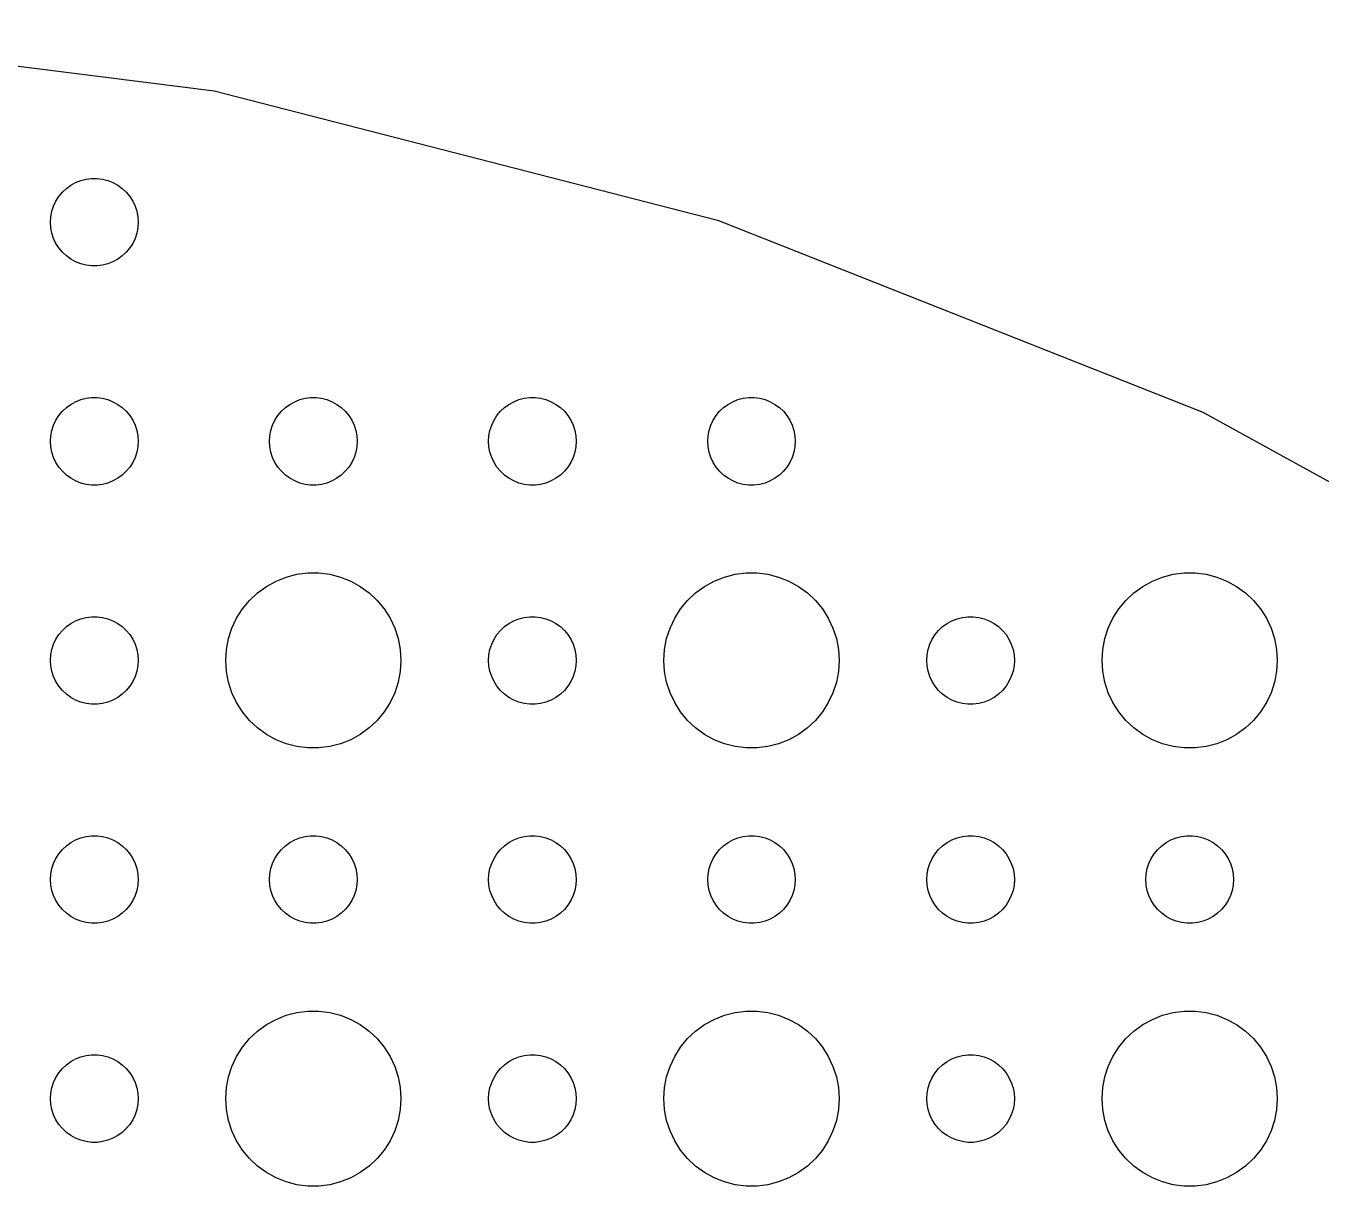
# Model space of a CAD drawing. Header units: metres. Extents: x -142 to 142, y -142 to 142.
# Drawn here: x 20.16 to 64.5, y 102.01 to 141.72 of the extents above; entities that cross this region are included whole.
import ezdxf

# ---------------------------------------------------------------- set-up
doc = ezdxf.new("R2010")
doc.units = ezdxf.units.M

msp = doc.modelspace()

# ---------------------------------------------------------------- linework, layer by layer
for p, q in [((26.6081, 139.485), (8.91624, 141.72)), ((43.8804, 135.05), (26.6081, 139.485)), ((21.4065, 136.027), (21.5439, 136.156)), ((21.5439, 136.156), (21.6963, 136.266)), ((21.6963, 136.266), (21.8613, 136.357)), ((21.8613, 136.357), (22.0365, 136.427)), ((22.0365, 136.427), (22.2189, 136.473)), ((22.2189, 136.473), (22.4058, 136.497)), ((22.4058, 136.497), (22.5942, 136.497)), ((22.5942, 136.497), (22.7811, 136.473)), ((22.7811, 136.473), (22.9635, 136.427)), ((22.9635, 136.427), (23.1387, 136.357)), ((23.1387, 136.357), (23.3037, 136.266)), ((23.3037, 136.266), (23.4561, 136.156)), ((23.4561, 136.156), (23.5934, 136.027)), ((21.1053, 135.552), (21.1855, 135.723)), ((21.1855, 135.723), (21.2865, 135.882)), ((21.2865, 135.882), (21.4065, 136.027)), ((23.5934, 136.027), (23.7135, 135.882)), ((23.7135, 135.882), (23.8145, 135.723)), ((23.8145, 135.723), (23.8947, 135.552)), ((21.0118, 135.188), (21.0471, 135.373)), ((21.0471, 135.373), (21.1053, 135.552)), ((23.8947, 135.552), (23.9529, 135.373)), ((23.9529, 135.373), (23.9882, 135.188)), ((21, 135), (21.0118, 135.188)), ((21.0118, 134.812), (21, 135)), ((21.0471, 134.627), (21.0118, 134.812)), ((23.9882, 134.812), (23.9529, 134.627)), ((23.9882, 135.188), (24, 135)), ((24, 135), (23.9882, 134.812)), ((60.4606, 128.485), (43.8804, 135.05)), ((21.1053, 134.448), (21.0471, 134.627)), ((21.1855, 134.277), (21.1053, 134.448)), ((23.8947, 134.448), (23.8145, 134.277)), ((23.9529, 134.627), (23.8947, 134.448)), ((21.2865, 134.118), (21.1855, 134.277)), ((21.4065, 133.973), (21.2865, 134.118)), ((21.5439, 133.844), (21.4065, 133.973)), ((23.5934, 133.973), (23.4561, 133.844)), ((23.7135, 134.118), (23.5934, 133.973)), ((23.8145, 134.277), (23.7135, 134.118)), ((21.6963, 133.734), (21.5439, 133.844)), ((21.8613, 133.643), (21.6963, 133.734)), ((22.0365, 133.573), (21.8613, 133.643)), ((22.2189, 133.527), (22.0365, 133.573)), ((22.4058, 133.503), (22.2189, 133.527)), ((22.5942, 133.503), (22.4058, 133.503)), ((22.7811, 133.527), (22.5942, 133.503)), ((22.9635, 133.573), (22.7811, 133.527)), ((23.1387, 133.643), (22.9635, 133.573)), ((23.3037, 133.734), (23.1387, 133.643)), ((23.4561, 133.844), (23.3037, 133.734)), ((21.4065, 128.527), (21.5439, 128.656)), ((21.5439, 128.656), (21.6963, 128.766)), ((21.6963, 128.766), (21.8613, 128.857)), ((21.8613, 128.857), (22.0365, 128.927)), ((22.0365, 128.927), (22.2189, 128.973)), ((22.2189, 128.973), (22.4058, 128.997)), ((22.4058, 128.997), (22.5942, 128.997)), ((22.5942, 128.997), (22.7811, 128.973)), ((22.7811, 128.973), (22.9635, 128.927)), ((22.9635, 128.927), (23.1387, 128.857)), ((23.1387, 128.857), (23.3037, 128.766)), ((23.3037, 128.766), (23.4561, 128.656)), ((23.4561, 128.656), (23.5934, 128.527)), ((28.9065, 128.527), (29.0439, 128.656)), ((29.0439, 128.656), (29.1963, 128.766)), ((29.1963, 128.766), (29.3613, 128.857)), ((29.3613, 128.857), (29.5365, 128.927)), ((29.5365, 128.927), (29.7189, 128.973)), ((29.7189, 128.973), (29.9058, 128.997)), ((29.9058, 128.997), (30.0942, 128.997)), ((30.0942, 128.997), (30.2811, 128.973)), ((30.2811, 128.973), (30.4635, 128.927)), ((30.4635, 128.927), (30.6387, 128.857)), ((30.6387, 128.857), (30.8037, 128.766)), ((30.8037, 128.766), (30.9561, 128.656)), ((30.9561, 128.656), (31.0934, 128.527)), ((36.4065, 128.527), (36.5439, 128.656)), ((36.5439, 128.656), (36.6963, 128.766)), ((36.6963, 128.766), (36.8613, 128.857)), ((36.8613, 128.857), (37.0365, 128.927)), ((37.0365, 128.927), (37.2189, 128.973)), ((37.2189, 128.973), (37.4058, 128.997)), ((37.4058, 128.997), (37.5942, 128.997)), ((37.5942, 128.997), (37.7811, 128.973)), ((37.7811, 128.973), (37.9635, 128.927)), ((37.9635, 128.927), (38.1387, 128.857)), ((38.1387, 128.857), (38.3037, 128.766)), ((38.3037, 128.766), (38.4561, 128.656)), ((38.4561, 128.656), (38.5934, 128.527)), ((43.9065, 128.527), (44.0439, 128.656)), ((44.0439, 128.656), (44.1963, 128.766)), ((44.1963, 128.766), (44.3613, 128.857)), ((44.3613, 128.857), (44.5365, 128.927)), ((44.5365, 128.927), (44.7189, 128.973)), ((44.7189, 128.973), (44.9058, 128.997)), ((44.9058, 128.997), (45.0942, 128.997)), ((45.0942, 128.997), (45.2811, 128.973)), ((45.2811, 128.973), (45.4635, 128.927)), ((45.4635, 128.927), (45.6387, 128.857)), ((45.6387, 128.857), (45.8037, 128.766)), ((45.8037, 128.766), (45.9561, 128.656)), ((45.9561, 128.656), (46.0934, 128.527)), ((21.1053, 128.052), (21.1855, 128.223)), ((21.1855, 128.223), (21.2865, 128.382)), ((21.2865, 128.382), (21.4065, 128.527)), ((23.5934, 128.527), (23.7135, 128.382)), ((23.7135, 128.382), (23.8145, 128.223)), ((23.8145, 128.223), (23.8947, 128.052)), ((28.6053, 128.052), (28.6855, 128.223)), ((28.6855, 128.223), (28.7865, 128.382)), ((28.7865, 128.382), (28.9065, 128.527)), ((31.0934, 128.527), (31.2135, 128.382)), ((31.2135, 128.382), (31.3145, 128.223)), ((31.3145, 128.223), (31.3947, 128.052)), ((36.1053, 128.052), (36.1855, 128.223)), ((36.1855, 128.223), (36.2865, 128.382)), ((36.2865, 128.382), (36.4065, 128.527)), ((38.5934, 128.527), (38.7135, 128.382)), ((38.7135, 128.382), (38.8145, 128.223)), ((38.8145, 128.223), (38.8947, 128.052)), ((43.6053, 128.052), (43.6855, 128.223)), ((43.6855, 128.223), (43.7865, 128.382)), ((43.7865, 128.382), (43.9065, 128.527)), ((46.0934, 128.527), (46.2135, 128.382)), ((46.2135, 128.382), (46.3145, 128.223)), ((46.3145, 128.223), (46.3947, 128.052)), ((76.0874, 119.895), (60.4606, 128.485)), ((21.0118, 127.688), (21.0471, 127.873)), ((21.0471, 127.873), (21.1053, 128.052)), ((23.8947, 128.052), (23.9529, 127.873)), ((23.9529, 127.873), (23.9882, 127.688)), ((28.5118, 127.688), (28.5471, 127.873)), ((28.5471, 127.873), (28.6053, 128.052)), ((31.3947, 128.052), (31.4529, 127.873)), ((31.4529, 127.873), (31.4882, 127.688)), ((36.0118, 127.688), (36.0471, 127.873)), ((36.0471, 127.873), (36.1053, 128.052)), ((38.8947, 128.052), (38.9529, 127.873)), ((38.9529, 127.873), (38.9882, 127.688)), ((43.5118, 127.688), (43.5471, 127.873)), ((43.5471, 127.873), (43.6053, 128.052)), ((46.3947, 128.052), (46.4529, 127.873)), ((46.4529, 127.873), (46.4882, 127.688)), ((21, 127.5), (21.0118, 127.688)), ((21.0118, 127.312), (21, 127.5)), ((21.0471, 127.127), (21.0118, 127.312)), ((23.9882, 127.312), (23.9529, 127.127)), ((23.9882, 127.688), (24, 127.5)), ((24, 127.5), (23.9882, 127.312)), ((28.5, 127.5), (28.5118, 127.688)), ((28.5118, 127.312), (28.5, 127.5)), ((28.5471, 127.127), (28.5118, 127.312)), ((31.4882, 127.312), (31.4529, 127.127)), ((31.4882, 127.688), (31.5, 127.5)), ((31.5, 127.5), (31.4882, 127.312)), ((36, 127.5), (36.0118, 127.688)), ((36.0118, 127.312), (36, 127.5)), ((36.0471, 127.127), (36.0118, 127.312)), ((38.9882, 127.312), (38.9529, 127.127)), ((38.9882, 127.688), (39, 127.5)), ((39, 127.5), (38.9882, 127.312)), ((43.5, 127.5), (43.5118, 127.688)), ((43.5118, 127.312), (43.5, 127.5)), ((43.5471, 127.127), (43.5118, 127.312)), ((46.4882, 127.312), (46.4529, 127.127)), ((46.4882, 127.688), (46.5, 127.5)), ((46.5, 127.5), (46.4882, 127.312)), ((21.1053, 126.948), (21.0471, 127.127)), ((21.1855, 126.777), (21.1053, 126.948)), ((23.8947, 126.948), (23.8145, 126.777)), ((23.9529, 127.127), (23.8947, 126.948)), ((28.6053, 126.948), (28.5471, 127.127)), ((28.6855, 126.777), (28.6053, 126.948)), ((31.3947, 126.948), (31.3145, 126.777)), ((31.4529, 127.127), (31.3947, 126.948)), ((36.1053, 126.948), (36.0471, 127.127)), ((36.1855, 126.777), (36.1053, 126.948)), ((38.8947, 126.948), (38.8145, 126.777)), ((38.9529, 127.127), (38.8947, 126.948)), ((43.6053, 126.948), (43.5471, 127.127)), ((43.6855, 126.777), (43.6053, 126.948)), ((46.3947, 126.948), (46.3145, 126.777)), ((46.4529, 127.127), (46.3947, 126.948)), ((21.2865, 126.618), (21.1855, 126.777)), ((21.4065, 126.473), (21.2865, 126.618)), ((21.5439, 126.344), (21.4065, 126.473)), ((23.5934, 126.473), (23.4561, 126.344)), ((23.7135, 126.618), (23.5934, 126.473)), ((23.8145, 126.777), (23.7135, 126.618)), ((28.7865, 126.618), (28.6855, 126.777)), ((28.9065, 126.473), (28.7865, 126.618)), ((29.0439, 126.344), (28.9065, 126.473)), ((31.0934, 126.473), (30.9561, 126.344)), ((31.2135, 126.618), (31.0934, 126.473)), ((31.3145, 126.777), (31.2135, 126.618)), ((36.2865, 126.618), (36.1855, 126.777)), ((36.4065, 126.473), (36.2865, 126.618)), ((36.5439, 126.344), (36.4065, 126.473)), ((38.5934, 126.473), (38.4561, 126.344)), ((38.7135, 126.618), (38.5934, 126.473)), ((38.8145, 126.777), (38.7135, 126.618)), ((43.7865, 126.618), (43.6855, 126.777)), ((43.9065, 126.473), (43.7865, 126.618)), ((44.0439, 126.344), (43.9065, 126.473)), ((46.0934, 126.473), (45.9561, 126.344)), ((46.2135, 126.618), (46.0934, 126.473)), ((46.3145, 126.777), (46.2135, 126.618)), ((21.6963, 126.234), (21.5439, 126.344)), ((21.8613, 126.143), (21.6963, 126.234)), ((22.0365, 126.073), (21.8613, 126.143)), ((22.2189, 126.027), (22.0365, 126.073)), ((22.4058, 126.003), (22.2189, 126.027)), ((22.5942, 126.003), (22.4058, 126.003)), ((22.7811, 126.027), (22.5942, 126.003)), ((22.9635, 126.073), (22.7811, 126.027)), ((23.1387, 126.143), (22.9635, 126.073)), ((23.3037, 126.234), (23.1387, 126.143)), ((23.4561, 126.344), (23.3037, 126.234)), ((29.1963, 126.234), (29.0439, 126.344)), ((29.3613, 126.143), (29.1963, 126.234)), ((29.5365, 126.073), (29.3613, 126.143)), ((29.7189, 126.027), (29.5365, 126.073)), ((29.9058, 126.003), (29.7189, 126.027)), ((30.0942, 126.003), (29.9058, 126.003)), ((30.2811, 126.027), (30.0942, 126.003)), ((30.4635, 126.073), (30.2811, 126.027)), ((30.6387, 126.143), (30.4635, 126.073)), ((30.8037, 126.234), (30.6387, 126.143)), ((30.9561, 126.344), (30.8037, 126.234)), ((36.6963, 126.234), (36.5439, 126.344)), ((36.8613, 126.143), (36.6963, 126.234)), ((37.0365, 126.073), (36.8613, 126.143)), ((37.2189, 126.027), (37.0365, 126.073)), ((37.4058, 126.003), (37.2189, 126.027)), ((37.5942, 126.003), (37.4058, 126.003)), ((37.7811, 126.027), (37.5942, 126.003)), ((37.9635, 126.073), (37.7811, 126.027)), ((38.1387, 126.143), (37.9635, 126.073)), ((38.3037, 126.234), (38.1387, 126.143)), ((38.4561, 126.344), (38.3037, 126.234)), ((44.1963, 126.234), (44.0439, 126.344)), ((44.3613, 126.143), (44.1963, 126.234)), ((44.5365, 126.073), (44.3613, 126.143)), ((44.7189, 126.027), (44.5365, 126.073)), ((44.9058, 126.003), (44.7189, 126.027)), ((45.0942, 126.003), (44.9058, 126.003)), ((45.2811, 126.027), (45.0942, 126.003)), ((45.4635, 126.073), (45.2811, 126.027)), ((45.6387, 126.143), (45.4635, 126.073)), ((45.8037, 126.234), (45.6387, 126.143)), ((45.9561, 126.344), (45.8037, 126.234)), ((28.7227, 122.714), (29.0729, 122.853)), ((29.0729, 122.853), (29.4379, 122.947)), ((29.4379, 122.947), (29.8116, 122.994)), ((29.8116, 122.994), (30.1884, 122.994)), ((30.1884, 122.994), (30.5621, 122.947)), ((30.5621, 122.947), (30.927, 122.853)), ((30.927, 122.853), (31.2773, 122.714)), ((43.7227, 122.714), (44.0729, 122.853)), ((44.0729, 122.853), (44.4379, 122.947)), ((44.4379, 122.947), (44.8116, 122.994)), ((44.8116, 122.994), (45.1884, 122.994)), ((45.1884, 122.994), (45.5621, 122.947)), ((45.5621, 122.947), (45.927, 122.853)), ((45.927, 122.853), (46.2773, 122.714)), ((58.7227, 122.714), (59.0729, 122.853)), ((59.0729, 122.853), (59.4379, 122.947)), ((59.4379, 122.947), (59.8116, 122.994)), ((59.8116, 122.994), (60.1884, 122.994)), ((60.1884, 122.994), (60.5621, 122.947)), ((60.5621, 122.947), (60.927, 122.853)), ((60.927, 122.853), (61.2773, 122.714)), ((28.0877, 122.312), (28.3925, 122.533)), ((28.3925, 122.533), (28.7227, 122.714)), ((31.2773, 122.714), (31.6075, 122.533)), ((31.6075, 122.533), (31.9123, 122.312)), ((43.0877, 122.312), (43.3925, 122.533)), ((43.3925, 122.533), (43.7227, 122.714)), ((46.2773, 122.714), (46.6075, 122.533)), ((46.6075, 122.533), (46.9123, 122.312)), ((58.0877, 122.312), (58.3925, 122.533)), ((58.3925, 122.533), (58.7227, 122.714)), ((61.2773, 122.714), (61.6075, 122.533)), ((61.6075, 122.533), (61.9123, 122.312)), ((27.5729, 121.763), (27.8131, 122.054)), ((27.8131, 122.054), (28.0877, 122.312)), ((31.9123, 122.312), (32.1869, 122.054)), ((32.1869, 122.054), (32.427, 121.763)), ((42.5729, 121.763), (42.8131, 122.054)), ((42.8131, 122.054), (43.0877, 122.312)), ((46.9123, 122.312), (47.1869, 122.054)), ((47.1869, 122.054), (47.427, 121.763)), ((57.5729, 121.763), (57.8131, 122.054)), ((57.8131, 122.054), (58.0877, 122.312)), ((61.9123, 122.312), (62.1869, 122.054)), ((62.1869, 122.054), (62.427, 121.763)), ((22.2189, 121.473), (22.4058, 121.497)), ((22.4058, 121.497), (22.5942, 121.497)), ((22.5942, 121.497), (22.7811, 121.473)), ((27.3711, 121.445), (27.5729, 121.763)), ((32.427, 121.763), (32.6289, 121.445)), ((37.2189, 121.473), (37.4058, 121.497)), ((37.4058, 121.497), (37.5942, 121.497)), ((37.5942, 121.497), (37.7811, 121.473)), ((42.3711, 121.445), (42.5729, 121.763)), ((47.427, 121.763), (47.6289, 121.445)), ((52.2189, 121.473), (52.4058, 121.497)), ((52.4058, 121.497), (52.5942, 121.497)), ((52.5942, 121.497), (52.7811, 121.473)), ((57.3711, 121.445), (57.5729, 121.763)), ((62.427, 121.763), (62.6289, 121.445)), ((21.4065, 121.027), (21.5439, 121.156)), ((21.5439, 121.156), (21.6963, 121.266)), ((21.6963, 121.266), (21.8613, 121.357)), ((21.8613, 121.357), (22.0365, 121.427)), ((22.0365, 121.427), (22.2189, 121.473)), ((22.7811, 121.473), (22.9635, 121.427)), ((22.9635, 121.427), (23.1387, 121.357)), ((23.1387, 121.357), (23.3037, 121.266)), ((23.3037, 121.266), (23.4561, 121.156)), ((23.4561, 121.156), (23.5934, 121.027)), ((27.0942, 120.746), (27.2107, 121.104)), ((27.2107, 121.104), (27.3711, 121.445)), ((32.6289, 121.445), (32.7893, 121.104)), ((32.7893, 121.104), (32.9057, 120.746)), ((36.4065, 121.027), (36.5439, 121.156)), ((36.5439, 121.156), (36.6963, 121.266)), ((36.6963, 121.266), (36.8613, 121.357)), ((36.8613, 121.357), (37.0365, 121.427)), ((37.0365, 121.427), (37.2189, 121.473)), ((37.7811, 121.473), (37.9635, 121.427)), ((37.9635, 121.427), (38.1387, 121.357)), ((38.1387, 121.357), (38.3037, 121.266)), ((38.3037, 121.266), (38.4561, 121.156)), ((38.4561, 121.156), (38.5934, 121.027)), ((42.0942, 120.746), (42.2107, 121.104)), ((42.2107, 121.104), (42.3711, 121.445)), ((47.6289, 121.445), (47.7893, 121.104)), ((47.7893, 121.104), (47.9057, 120.746)), ((51.4065, 121.027), (51.5439, 121.156)), ((51.5439, 121.156), (51.6963, 121.266)), ((51.6963, 121.266), (51.8613, 121.357)), ((51.8613, 121.357), (52.0365, 121.427)), ((52.0365, 121.427), (52.2189, 121.473)), ((52.7811, 121.473), (52.9635, 121.427)), ((52.9635, 121.427), (53.1387, 121.357)), ((53.1387, 121.357), (53.3037, 121.266)), ((53.3037, 121.266), (53.4561, 121.156)), ((53.4561, 121.156), (53.5934, 121.027)), ((57.0942, 120.746), (57.2107, 121.104)), ((57.2107, 121.104), (57.3711, 121.445)), ((62.6289, 121.445), (62.7893, 121.104)), ((62.7893, 121.104), (62.9057, 120.746)), ((21.1053, 120.552), (21.1855, 120.723)), ((21.1855, 120.723), (21.2865, 120.882)), ((21.2865, 120.882), (21.4065, 121.027)), ((23.5934, 121.027), (23.7135, 120.882)), ((23.7135, 120.882), (23.8145, 120.723)), ((23.8145, 120.723), (23.8947, 120.552)), ((27.0237, 120.376), (27.0942, 120.746)), ((32.9057, 120.746), (32.9763, 120.376)), ((36.1053, 120.552), (36.1855, 120.723)), ((36.1855, 120.723), (36.2865, 120.882)), ((36.2865, 120.882), (36.4065, 121.027)), ((38.5934, 121.027), (38.7135, 120.882)), ((38.7135, 120.882), (38.8145, 120.723)), ((38.8145, 120.723), (38.8947, 120.552)), ((42.0237, 120.376), (42.0942, 120.746)), ((47.9057, 120.746), (47.9763, 120.376)), ((51.1053, 120.552), (51.1855, 120.723)), ((51.1855, 120.723), (51.2865, 120.882)), ((51.2865, 120.882), (51.4065, 121.027)), ((53.5934, 121.027), (53.7135, 120.882)), ((53.7135, 120.882), (53.8145, 120.723)), ((53.8145, 120.723), (53.8947, 120.552)), ((57.0237, 120.376), (57.0942, 120.746)), ((62.9057, 120.746), (62.9763, 120.376)), ((21, 120), (21.0118, 120.188)), ((21.0118, 120.188), (21.0471, 120.373)), ((21.0471, 120.373), (21.1053, 120.552)), ((23.8947, 120.552), (23.9529, 120.373)), ((23.9529, 120.373), (23.9882, 120.188)), ((23.9882, 120.188), (24, 120)), ((27, 120), (27.0237, 120.376)), ((32.9763, 120.376), (33, 120)), ((36, 120), (36.0118, 120.188)), ((36.0118, 120.188), (36.0471, 120.373)), ((36.0471, 120.373), (36.1053, 120.552)), ((38.8947, 120.552), (38.9529, 120.373)), ((38.9529, 120.373), (38.9882, 120.188)), ((38.9882, 120.188), (39, 120)), ((42, 120), (42.0237, 120.376)), ((47.9763, 120.376), (48, 120)), ((51, 120), (51.0118, 120.188)), ((51.0118, 120.188), (51.0471, 120.373)), ((51.0471, 120.373), (51.1053, 120.552)), ((53.8947, 120.552), (53.9529, 120.373)), ((53.9529, 120.373), (53.9882, 120.188)), ((53.9882, 120.188), (54, 120)), ((57, 120), (57.0237, 120.376)), ((62.9763, 120.376), (63, 120)), ((21.0118, 119.812), (21, 120)), ((21.0471, 119.627), (21.0118, 119.812)), ((23.9882, 119.812), (23.9529, 119.627)), ((24, 120), (23.9882, 119.812)), ((27.0237, 119.624), (27, 120)), ((33, 120), (32.9763, 119.624)), ((36.0118, 119.812), (36, 120)), ((36.0471, 119.627), (36.0118, 119.812)), ((38.9882, 119.812), (38.9529, 119.627)), ((39, 120), (38.9882, 119.812)), ((42.0237, 119.624), (42, 120)), ((48, 120), (47.9763, 119.624)), ((51.0118, 119.812), (51, 120)), ((51.0471, 119.627), (51.0118, 119.812)), ((53.9882, 119.812), (53.9529, 119.627)), ((54, 120), (53.9882, 119.812)), ((57.0237, 119.624), (57, 120)), ((63, 120), (62.9763, 119.624)), ((21.1053, 119.448), (21.0471, 119.627)), ((21.1855, 119.277), (21.1053, 119.448)), ((23.8947, 119.448), (23.8145, 119.277)), ((23.9529, 119.627), (23.8947, 119.448)), ((27.0942, 119.254), (27.0237, 119.624)), ((32.9763, 119.624), (32.9057, 119.254)), ((36.1053, 119.448), (36.0471, 119.627)), ((36.1855, 119.277), (36.1053, 119.448)), ((38.8947, 119.448), (38.8145, 119.277)), ((38.9529, 119.627), (38.8947, 119.448)), ((42.0942, 119.254), (42.0237, 119.624)), ((47.9763, 119.624), (47.9057, 119.254)), ((51.1053, 119.448), (51.0471, 119.627)), ((51.1855, 119.277), (51.1053, 119.448)), ((53.8947, 119.448), (53.8145, 119.277)), ((53.9529, 119.627), (53.8947, 119.448)), ((57.0942, 119.254), (57.0237, 119.624)), ((62.9763, 119.624), (62.9057, 119.254)), ((21.2865, 119.118), (21.1855, 119.277)), ((21.4065, 118.973), (21.2865, 119.118)), ((21.5439, 118.844), (21.4065, 118.973)), ((21.6963, 118.734), (21.5439, 118.844)), ((23.4561, 118.844), (23.3037, 118.734)), ((23.5934, 118.973), (23.4561, 118.844)), ((23.7135, 119.118), (23.5934, 118.973)), ((23.8145, 119.277), (23.7135, 119.118)), ((27.2107, 118.896), (27.0942, 119.254)), ((27.3711, 118.555), (27.2107, 118.896)), ((32.7893, 118.896), (32.6289, 118.555)), ((32.9057, 119.254), (32.7893, 118.896)), ((36.2865, 119.118), (36.1855, 119.277)), ((36.4065, 118.973), (36.2865, 119.118)), ((36.5439, 118.844), (36.4065, 118.973)), ((36.6963, 118.734), (36.5439, 118.844)), ((38.4561, 118.844), (38.3037, 118.734)), ((38.5934, 118.973), (38.4561, 118.844)), ((38.7135, 119.118), (38.5934, 118.973)), ((38.8145, 119.277), (38.7135, 119.118)), ((42.2107, 118.896), (42.0942, 119.254)), ((42.3711, 118.555), (42.2107, 118.896)), ((47.7893, 118.896), (47.6289, 118.555)), ((47.9057, 119.254), (47.7893, 118.896)), ((51.2865, 119.118), (51.1855, 119.277)), ((51.4065, 118.973), (51.2865, 119.118)), ((51.5439, 118.844), (51.4065, 118.973)), ((51.6963, 118.734), (51.5439, 118.844)), ((53.4561, 118.844), (53.3037, 118.734)), ((53.5934, 118.973), (53.4561, 118.844)), ((53.7135, 119.118), (53.5934, 118.973)), ((53.8145, 119.277), (53.7135, 119.118)), ((57.2107, 118.896), (57.0942, 119.254)), ((57.3711, 118.555), (57.2107, 118.896)), ((62.7893, 118.896), (62.6289, 118.555)), ((62.9057, 119.254), (62.7893, 118.896)), ((21.8613, 118.643), (21.6963, 118.734)), ((22.0365, 118.573), (21.8613, 118.643)), ((22.2189, 118.527), (22.0365, 118.573)), ((22.4058, 118.503), (22.2189, 118.527)), ((22.5942, 118.503), (22.4058, 118.503)), ((22.7811, 118.527), (22.5942, 118.503)), ((22.9635, 118.573), (22.7811, 118.527)), ((23.1387, 118.643), (22.9635, 118.573)), ((23.3037, 118.734), (23.1387, 118.643)), ((27.5729, 118.237), (27.3711, 118.555)), ((32.6289, 118.555), (32.427, 118.237)), ((36.8613, 118.643), (36.6963, 118.734)), ((37.0365, 118.573), (36.8613, 118.643)), ((37.2189, 118.527), (37.0365, 118.573)), ((37.4058, 118.503), (37.2189, 118.527)), ((37.5942, 118.503), (37.4058, 118.503)), ((37.7811, 118.527), (37.5942, 118.503)), ((37.9635, 118.573), (37.7811, 118.527)), ((38.1387, 118.643), (37.9635, 118.573)), ((38.3037, 118.734), (38.1387, 118.643)), ((42.5729, 118.237), (42.3711, 118.555)), ((47.6289, 118.555), (47.427, 118.237)), ((51.8613, 118.643), (51.6963, 118.734)), ((52.0365, 118.573), (51.8613, 118.643)), ((52.2189, 118.527), (52.0365, 118.573)), ((52.4058, 118.503), (52.2189, 118.527)), ((52.5942, 118.503), (52.4058, 118.503)), ((52.7811, 118.527), (52.5942, 118.503)), ((52.9635, 118.573), (52.7811, 118.527)), ((53.1387, 118.643), (52.9635, 118.573)), ((53.3037, 118.734), (53.1387, 118.643)), ((57.5729, 118.237), (57.3711, 118.555)), ((62.6289, 118.555), (62.427, 118.237)), ((27.8131, 117.946), (27.5729, 118.237)), ((32.427, 118.237), (32.1869, 117.946)), ((42.8131, 117.946), (42.5729, 118.237)), ((47.427, 118.237), (47.1869, 117.946)), ((57.8131, 117.946), (57.5729, 118.237)), ((62.427, 118.237), (62.1869, 117.946)), ((28.0877, 117.688), (27.8131, 117.946)), ((28.3925, 117.467), (28.0877, 117.688)), ((31.9123, 117.688), (31.6075, 117.467)), ((32.1869, 117.946), (31.9123, 117.688)), ((43.0877, 117.688), (42.8131, 117.946)), ((43.3925, 117.467), (43.0877, 117.688)), ((46.9123, 117.688), (46.6075, 117.467)), ((47.1869, 117.946), (46.9123, 117.688)), ((58.0877, 117.688), (57.8131, 117.946)), ((58.3925, 117.467), (58.0877, 117.688)), ((61.9123, 117.688), (61.6075, 117.467)), ((62.1869, 117.946), (61.9123, 117.688)), ((28.7227, 117.286), (28.3925, 117.467)), ((29.0729, 117.147), (28.7227, 117.286)), ((29.4379, 117.053), (29.0729, 117.147)), ((30.927, 117.147), (30.5621, 117.053)), ((31.2773, 117.286), (30.927, 117.147)), ((31.6075, 117.467), (31.2773, 117.286)), ((43.7227, 117.286), (43.3925, 117.467)), ((44.0729, 117.147), (43.7227, 117.286)), ((44.4379, 117.053), (44.0729, 117.147)), ((45.927, 117.147), (45.5621, 117.053)), ((46.2773, 117.286), (45.927, 117.147)), ((46.6075, 117.467), (46.2773, 117.286)), ((58.7227, 117.286), (58.3925, 117.467)), ((59.0729, 117.147), (58.7227, 117.286)), ((59.4379, 117.053), (59.0729, 117.147)), ((60.927, 117.147), (60.5621, 117.053)), ((61.2773, 117.286), (60.927, 117.147)), ((61.6075, 117.467), (61.2773, 117.286)), ((29.8116, 117.006), (29.4379, 117.053)), ((30.1884, 117.006), (29.8116, 117.006)), ((30.5621, 117.053), (30.1884, 117.006)), ((44.8116, 117.006), (44.4379, 117.053)), ((45.1884, 117.006), (44.8116, 117.006)), ((45.5621, 117.053), (45.1884, 117.006)), ((59.8116, 117.006), (59.4379, 117.053)), ((60.1884, 117.006), (59.8116, 117.006)), ((60.5621, 117.053), (60.1884, 117.006)), ((22.0365, 113.927), (22.2189, 113.973)), ((22.2189, 113.973), (22.4058, 113.997)), ((22.4058, 113.997), (22.5942, 113.997)), ((22.5942, 113.997), (22.7811, 113.973)), ((22.7811, 113.973), (22.9635, 113.927)), ((29.5365, 113.927), (29.7189, 113.973)), ((29.7189, 113.973), (29.9058, 113.997)), ((29.9058, 113.997), (30.0942, 113.997)), ((30.0942, 113.997), (30.2811, 113.973)), ((30.2811, 113.973), (30.4635, 113.927)), ((37.0365, 113.927), (37.2189, 113.973)), ((37.2189, 113.973), (37.4058, 113.997)), ((37.4058, 113.997), (37.5942, 113.997)), ((37.5942, 113.997), (37.7811, 113.973)), ((37.7811, 113.973), (37.9635, 113.927)), ((44.5365, 113.927), (44.7189, 113.973)), ((44.7189, 113.973), (44.9058, 113.997)), ((44.9058, 113.997), (45.0942, 113.997)), ((45.0942, 113.997), (45.2811, 113.973)), ((45.2811, 113.973), (45.4635, 113.927)), ((52.0365, 113.927), (52.2189, 113.973)), ((52.2189, 113.973), (52.4058, 113.997)), ((52.4058, 113.997), (52.5942, 113.997)), ((52.5942, 113.997), (52.7811, 113.973)), ((52.7811, 113.973), (52.9635, 113.927)), ((59.5365, 113.927), (59.7189, 113.973)), ((59.7189, 113.973), (59.9058, 113.997)), ((59.9058, 113.997), (60.0942, 113.997)), ((60.0942, 113.997), (60.2811, 113.973)), ((60.2811, 113.973), (60.4635, 113.927)), ((21.2865, 113.382), (21.4065, 113.527)), ((21.4065, 113.527), (21.5439, 113.656)), ((21.5439, 113.656), (21.6963, 113.766)), ((21.6963, 113.766), (21.8613, 113.857)), ((21.8613, 113.857), (22.0365, 113.927)), ((22.9635, 113.927), (23.1387, 113.857)), ((23.1387, 113.857), (23.3037, 113.766)), ((23.3037, 113.766), (23.4561, 113.656)), ((23.4561, 113.656), (23.5934, 113.527)), ((23.5934, 113.527), (23.7135, 113.382)), ((28.7865, 113.382), (28.9065, 113.527)), ((28.9065, 113.527), (29.0439, 113.656)), ((29.0439, 113.656), (29.1963, 113.766)), ((29.1963, 113.766), (29.3613, 113.857)), ((29.3613, 113.857), (29.5365, 113.927)), ((30.4635, 113.927), (30.6387, 113.857)), ((30.6387, 113.857), (30.8037, 113.766)), ((30.8037, 113.766), (30.9561, 113.656)), ((30.9561, 113.656), (31.0934, 113.527)), ((31.0934, 113.527), (31.2135, 113.382)), ((36.2865, 113.382), (36.4065, 113.527)), ((36.4065, 113.527), (36.5439, 113.656)), ((36.5439, 113.656), (36.6963, 113.766)), ((36.6963, 113.766), (36.8613, 113.857)), ((36.8613, 113.857), (37.0365, 113.927)), ((37.9635, 113.927), (38.1387, 113.857)), ((38.1387, 113.857), (38.3037, 113.766)), ((38.3037, 113.766), (38.4561, 113.656)), ((38.4561, 113.656), (38.5934, 113.527)), ((38.5934, 113.527), (38.7135, 113.382)), ((43.7865, 113.382), (43.9065, 113.527)), ((43.9065, 113.527), (44.0439, 113.656)), ((44.0439, 113.656), (44.1963, 113.766)), ((44.1963, 113.766), (44.3613, 113.857)), ((44.3613, 113.857), (44.5365, 113.927)), ((45.4635, 113.927), (45.6387, 113.857)), ((45.6387, 113.857), (45.8037, 113.766)), ((45.8037, 113.766), (45.9561, 113.656)), ((45.9561, 113.656), (46.0934, 113.527)), ((46.0934, 113.527), (46.2135, 113.382)), ((51.2865, 113.382), (51.4065, 113.527)), ((51.4065, 113.527), (51.5439, 113.656)), ((51.5439, 113.656), (51.6963, 113.766)), ((51.6963, 113.766), (51.8613, 113.857)), ((51.8613, 113.857), (52.0365, 113.927)), ((52.9635, 113.927), (53.1387, 113.857)), ((53.1387, 113.857), (53.3037, 113.766)), ((53.3037, 113.766), (53.4561, 113.656)), ((53.4561, 113.656), (53.5934, 113.527)), ((53.5934, 113.527), (53.7135, 113.382)), ((58.7865, 113.382), (58.9065, 113.527)), ((58.9065, 113.527), (59.0439, 113.656)), ((59.0439, 113.656), (59.1963, 113.766)), ((59.1963, 113.766), (59.3613, 113.857)), ((59.3613, 113.857), (59.5365, 113.927)), ((60.4635, 113.927), (60.6387, 113.857)), ((60.6387, 113.857), (60.8037, 113.766)), ((60.8037, 113.766), (60.9561, 113.656)), ((60.9561, 113.656), (61.0934, 113.527)), ((61.0934, 113.527), (61.2135, 113.382)), ((21.1053, 113.052), (21.1855, 113.223)), ((21.1855, 113.223), (21.2865, 113.382)), ((23.7135, 113.382), (23.8145, 113.223)), ((23.8145, 113.223), (23.8947, 113.052)), ((28.6053, 113.052), (28.6855, 113.223)), ((28.6855, 113.223), (28.7865, 113.382)), ((31.2135, 113.382), (31.3145, 113.223)), ((31.3145, 113.223), (31.3947, 113.052)), ((36.1053, 113.052), (36.1855, 113.223)), ((36.1855, 113.223), (36.2865, 113.382)), ((38.7135, 113.382), (38.8145, 113.223)), ((38.8145, 113.223), (38.8947, 113.052)), ((43.6053, 113.052), (43.6855, 113.223)), ((43.6855, 113.223), (43.7865, 113.382)), ((46.2135, 113.382), (46.3145, 113.223)), ((46.3145, 113.223), (46.3947, 113.052)), ((51.1053, 113.052), (51.1855, 113.223)), ((51.1855, 113.223), (51.2865, 113.382)), ((53.7135, 113.382), (53.8145, 113.223)), ((53.8145, 113.223), (53.8947, 113.052)), ((58.6053, 113.052), (58.6855, 113.223)), ((58.6855, 113.223), (58.7865, 113.382)), ((61.2135, 113.382), (61.3145, 113.223)), ((61.3145, 113.223), (61.3947, 113.052)), ((21, 112.5), (21.0118, 112.688)), ((21.0118, 112.688), (21.0471, 112.873)), ((21.0471, 112.873), (21.1053, 113.052)), ((23.8947, 113.052), (23.9529, 112.873)), ((23.9529, 112.873), (23.9882, 112.688)), ((23.9882, 112.688), (24, 112.5)), ((28.5, 112.5), (28.5118, 112.688)), ((28.5118, 112.688), (28.5471, 112.873)), ((28.5471, 112.873), (28.6053, 113.052)), ((31.3947, 113.052), (31.4529, 112.873)), ((31.4529, 112.873), (31.4882, 112.688)), ((31.4882, 112.688), (31.5, 112.5)), ((36, 112.5), (36.0118, 112.688)), ((36.0118, 112.688), (36.0471, 112.873)), ((36.0471, 112.873), (36.1053, 113.052)), ((38.8947, 113.052), (38.9529, 112.873)), ((38.9529, 112.873), (38.9882, 112.688)), ((38.9882, 112.688), (39, 112.5)), ((43.5, 112.5), (43.5118, 112.688)), ((43.5118, 112.688), (43.5471, 112.873)), ((43.5471, 112.873), (43.6053, 113.052)), ((46.3947, 113.052), (46.4529, 112.873)), ((46.4529, 112.873), (46.4882, 112.688)), ((46.4882, 112.688), (46.5, 112.5)), ((51, 112.5), (51.0118, 112.688)), ((51.0118, 112.688), (51.0471, 112.873)), ((51.0471, 112.873), (51.1053, 113.052)), ((53.8947, 113.052), (53.9529, 112.873)), ((53.9529, 112.873), (53.9882, 112.688)), ((53.9882, 112.688), (54, 112.5)), ((58.5, 112.5), (58.5118, 112.688)), ((58.5118, 112.688), (58.5471, 112.873)), ((58.5471, 112.873), (58.6053, 113.052)), ((61.3947, 113.052), (61.4529, 112.873)), ((61.4529, 112.873), (61.4882, 112.688)), ((61.4882, 112.688), (61.5, 112.5)), ((21.0118, 112.312), (21, 112.5)), ((21.0471, 112.127), (21.0118, 112.312)), ((23.9882, 112.312), (23.9529, 112.127)), ((24, 112.5), (23.9882, 112.312)), ((28.5118, 112.312), (28.5, 112.5)), ((28.5471, 112.127), (28.5118, 112.312)), ((31.4882, 112.312), (31.4529, 112.127)), ((31.5, 112.5), (31.4882, 112.312)), ((36.0118, 112.312), (36, 112.5)), ((36.0471, 112.127), (36.0118, 112.312)), ((38.9882, 112.312), (38.9529, 112.127)), ((39, 112.5), (38.9882, 112.312)), ((43.5118, 112.312), (43.5, 112.5)), ((43.5471, 112.127), (43.5118, 112.312)), ((46.4882, 112.312), (46.4529, 112.127)), ((46.5, 112.5), (46.4882, 112.312)), ((51.0118, 112.312), (51, 112.5)), ((51.0471, 112.127), (51.0118, 112.312)), ((53.9882, 112.312), (53.9529, 112.127)), ((54, 112.5), (53.9882, 112.312)), ((58.5118, 112.312), (58.5, 112.5)), ((58.5471, 112.127), (58.5118, 112.312)), ((61.4882, 112.312), (61.4529, 112.127)), ((61.5, 112.5), (61.4882, 112.312)), ((21.1053, 111.948), (21.0471, 112.127)), ((21.1855, 111.777), (21.1053, 111.948)), ((21.2865, 111.618), (21.1855, 111.777)), ((23.8145, 111.777), (23.7135, 111.618)), ((23.8947, 111.948), (23.8145, 111.777)), ((23.9529, 112.127), (23.8947, 111.948)), ((28.6053, 111.948), (28.5471, 112.127)), ((28.6855, 111.777), (28.6053, 111.948)), ((28.7865, 111.618), (28.6855, 111.777)), ((31.3145, 111.777), (31.2135, 111.618)), ((31.3947, 111.948), (31.3145, 111.777)), ((31.4529, 112.127), (31.3947, 111.948)), ((36.1053, 111.948), (36.0471, 112.127)), ((36.1855, 111.777), (36.1053, 111.948)), ((36.2865, 111.618), (36.1855, 111.777)), ((38.8145, 111.777), (38.7135, 111.618)), ((38.8947, 111.948), (38.8145, 111.777)), ((38.9529, 112.127), (38.8947, 111.948)), ((43.6053, 111.948), (43.5471, 112.127)), ((43.6855, 111.777), (43.6053, 111.948)), ((43.7865, 111.618), (43.6855, 111.777)), ((46.3145, 111.777), (46.2135, 111.618)), ((46.3947, 111.948), (46.3145, 111.777)), ((46.4529, 112.127), (46.3947, 111.948)), ((51.1053, 111.948), (51.0471, 112.127)), ((51.1855, 111.777), (51.1053, 111.948)), ((51.2865, 111.618), (51.1855, 111.777)), ((53.8145, 111.777), (53.7135, 111.618)), ((53.8947, 111.948), (53.8145, 111.777)), ((53.9529, 112.127), (53.8947, 111.948)), ((58.6053, 111.948), (58.5471, 112.127)), ((58.6855, 111.777), (58.6053, 111.948)), ((58.7865, 111.618), (58.6855, 111.777)), ((61.3145, 111.777), (61.2135, 111.618)), ((61.3947, 111.948), (61.3145, 111.777)), ((61.4529, 112.127), (61.3947, 111.948)), ((21.4065, 111.473), (21.2865, 111.618)), ((21.5439, 111.344), (21.4065, 111.473)), ((21.6963, 111.234), (21.5439, 111.344)), ((23.4561, 111.344), (23.3037, 111.234)), ((23.5934, 111.473), (23.4561, 111.344)), ((23.7135, 111.618), (23.5934, 111.473)), ((28.9065, 111.473), (28.7865, 111.618)), ((29.0439, 111.344), (28.9065, 111.473)), ((29.1963, 111.234), (29.0439, 111.344)), ((30.9561, 111.344), (30.8037, 111.234)), ((31.0934, 111.473), (30.9561, 111.344)), ((31.2135, 111.618), (31.0934, 111.473)), ((36.4065, 111.473), (36.2865, 111.618)), ((36.5439, 111.344), (36.4065, 111.473)), ((36.6963, 111.234), (36.5439, 111.344)), ((38.4561, 111.344), (38.3037, 111.234)), ((38.5934, 111.473), (38.4561, 111.344)), ((38.7135, 111.618), (38.5934, 111.473)), ((43.9065, 111.473), (43.7865, 111.618)), ((44.0439, 111.344), (43.9065, 111.473)), ((44.1963, 111.234), (44.0439, 111.344)), ((45.9561, 111.344), (45.8037, 111.234)), ((46.0934, 111.473), (45.9561, 111.344)), ((46.2135, 111.618), (46.0934, 111.473)), ((51.4065, 111.473), (51.2865, 111.618)), ((51.5439, 111.344), (51.4065, 111.473)), ((51.6963, 111.234), (51.5439, 111.344)), ((53.4561, 111.344), (53.3037, 111.234)), ((53.5934, 111.473), (53.4561, 111.344)), ((53.7135, 111.618), (53.5934, 111.473)), ((58.9065, 111.473), (58.7865, 111.618)), ((59.0439, 111.344), (58.9065, 111.473)), ((59.1963, 111.234), (59.0439, 111.344)), ((60.9561, 111.344), (60.8037, 111.234)), ((61.0934, 111.473), (60.9561, 111.344)), ((61.2135, 111.618), (61.0934, 111.473)), ((21.8613, 111.143), (21.6963, 111.234)), ((22.0365, 111.073), (21.8613, 111.143)), ((22.2189, 111.027), (22.0365, 111.073)), ((22.4058, 111.003), (22.2189, 111.027)), ((22.5942, 111.003), (22.4058, 111.003)), ((22.7811, 111.027), (22.5942, 111.003)), ((22.9635, 111.073), (22.7811, 111.027)), ((23.1387, 111.143), (22.9635, 111.073)), ((23.3037, 111.234), (23.1387, 111.143)), ((29.3613, 111.143), (29.1963, 111.234)), ((29.5365, 111.073), (29.3613, 111.143)), ((29.7189, 111.027), (29.5365, 111.073)), ((29.9058, 111.003), (29.7189, 111.027)), ((30.0942, 111.003), (29.9058, 111.003)), ((30.2811, 111.027), (30.0942, 111.003)), ((30.4635, 111.073), (30.2811, 111.027)), ((30.6387, 111.143), (30.4635, 111.073)), ((30.8037, 111.234), (30.6387, 111.143)), ((36.8613, 111.143), (36.6963, 111.234)), ((37.0365, 111.073), (36.8613, 111.143)), ((37.2189, 111.027), (37.0365, 111.073)), ((37.4058, 111.003), (37.2189, 111.027)), ((37.5942, 111.003), (37.4058, 111.003)), ((37.7811, 111.027), (37.5942, 111.003)), ((37.9635, 111.073), (37.7811, 111.027)), ((38.1387, 111.143), (37.9635, 111.073)), ((38.3037, 111.234), (38.1387, 111.143)), ((44.3613, 111.143), (44.1963, 111.234)), ((44.5365, 111.073), (44.3613, 111.143)), ((44.7189, 111.027), (44.5365, 111.073)), ((44.9058, 111.003), (44.7189, 111.027)), ((45.0942, 111.003), (44.9058, 111.003)), ((45.2811, 111.027), (45.0942, 111.003)), ((45.4635, 111.073), (45.2811, 111.027)), ((45.6387, 111.143), (45.4635, 111.073)), ((45.8037, 111.234), (45.6387, 111.143)), ((51.8613, 111.143), (51.6963, 111.234)), ((52.0365, 111.073), (51.8613, 111.143)), ((52.2189, 111.027), (52.0365, 111.073)), ((52.4058, 111.003), (52.2189, 111.027)), ((52.5942, 111.003), (52.4058, 111.003)), ((52.7811, 111.027), (52.5942, 111.003)), ((52.9635, 111.073), (52.7811, 111.027)), ((53.1387, 111.143), (52.9635, 111.073)), ((53.3037, 111.234), (53.1387, 111.143)), ((59.3613, 111.143), (59.1963, 111.234)), ((59.5365, 111.073), (59.3613, 111.143)), ((59.7189, 111.027), (59.5365, 111.073)), ((59.9058, 111.003), (59.7189, 111.027)), ((60.0942, 111.003), (59.9058, 111.003)), ((60.2811, 111.027), (60.0942, 111.003)), ((60.4635, 111.073), (60.2811, 111.027)), ((60.6387, 111.143), (60.4635, 111.073)), ((60.8037, 111.234), (60.6387, 111.143)), ((28.7227, 107.714), (29.0729, 107.853)), ((29.0729, 107.853), (29.4379, 107.947)), ((29.4379, 107.947), (29.8116, 107.994)), ((29.8116, 107.994), (30.1884, 107.994)), ((30.1884, 107.994), (30.5621, 107.947)), ((30.5621, 107.947), (30.927, 107.853)), ((30.927, 107.853), (31.2773, 107.714)), ((43.7227, 107.714), (44.0729, 107.853)), ((44.0729, 107.853), (44.4379, 107.947)), ((44.4379, 107.947), (44.8116, 107.994)), ((44.8116, 107.994), (45.1884, 107.994)), ((45.1884, 107.994), (45.5621, 107.947)), ((45.5621, 107.947), (45.927, 107.853)), ((45.927, 107.853), (46.2773, 107.714)), ((58.7227, 107.714), (59.0729, 107.853)), ((59.0729, 107.853), (59.4379, 107.947)), ((59.4379, 107.947), (59.8116, 107.994)), ((59.8116, 107.994), (60.1884, 107.994)), ((60.1884, 107.994), (60.5621, 107.947)), ((60.5621, 107.947), (60.927, 107.853)), ((60.927, 107.853), (61.2773, 107.714)), ((27.8131, 107.054), (28.0877, 107.312)), ((28.0877, 107.312), (28.3925, 107.533)), ((28.3925, 107.533), (28.7227, 107.714)), ((31.2773, 107.714), (31.6075, 107.533)), ((31.6075, 107.533), (31.9123, 107.312)), ((31.9123, 107.312), (32.1869, 107.054)), ((42.8131, 107.054), (43.0877, 107.312)), ((43.0877, 107.312), (43.3925, 107.533)), ((43.3925, 107.533), (43.7227, 107.714)), ((46.2773, 107.714), (46.6075, 107.533)), ((46.6075, 107.533), (46.9123, 107.312)), ((46.9123, 107.312), (47.1869, 107.054)), ((57.8131, 107.054), (58.0877, 107.312)), ((58.0877, 107.312), (58.3925, 107.533)), ((58.3925, 107.533), (58.7227, 107.714)), ((61.2773, 107.714), (61.6075, 107.533)), ((61.6075, 107.533), (61.9123, 107.312)), ((61.9123, 107.312), (62.1869, 107.054)), ((27.5729, 106.763), (27.8131, 107.054)), ((32.1869, 107.054), (32.427, 106.763)), ((42.5729, 106.763), (42.8131, 107.054)), ((47.1869, 107.054), (47.427, 106.763)), ((57.5729, 106.763), (57.8131, 107.054)), ((62.1869, 107.054), (62.427, 106.763)), ((21.8613, 106.357), (22.0365, 106.427)), ((22.0365, 106.427), (22.2189, 106.473)), ((22.2189, 106.473), (22.4058, 106.497)), ((22.4058, 106.497), (22.5942, 106.497)), ((22.5942, 106.497), (22.7811, 106.473)), ((22.7811, 106.473), (22.9635, 106.427)), ((22.9635, 106.427), (23.1387, 106.357)), ((27.2107, 106.104), (27.3711, 106.445)), ((27.3711, 106.445), (27.5729, 106.763)), ((32.427, 106.763), (32.6289, 106.445)), ((32.6289, 106.445), (32.7893, 106.104)), ((36.8613, 106.357), (37.0365, 106.427)), ((37.0365, 106.427), (37.2189, 106.473)), ((37.2189, 106.473), (37.4058, 106.497)), ((37.4058, 106.497), (37.5942, 106.497)), ((37.5942, 106.497), (37.7811, 106.473)), ((37.7811, 106.473), (37.9635, 106.427)), ((37.9635, 106.427), (38.1387, 106.357)), ((42.2107, 106.104), (42.3711, 106.445)), ((42.3711, 106.445), (42.5729, 106.763)), ((47.427, 106.763), (47.6289, 106.445)), ((47.6289, 106.445), (47.7893, 106.104)), ((51.8613, 106.357), (52.0365, 106.427)), ((52.0365, 106.427), (52.2189, 106.473)), ((52.2189, 106.473), (52.4058, 106.497)), ((52.4058, 106.497), (52.5942, 106.497)), ((52.5942, 106.497), (52.7811, 106.473)), ((52.7811, 106.473), (52.9635, 106.427)), ((52.9635, 106.427), (53.1387, 106.357)), ((57.2107, 106.104), (57.3711, 106.445)), ((57.3711, 106.445), (57.5729, 106.763)), ((62.427, 106.763), (62.6289, 106.445)), ((62.6289, 106.445), (62.7893, 106.104)), ((21.2865, 105.882), (21.4065, 106.027)), ((21.4065, 106.027), (21.5439, 106.156)), ((21.5439, 106.156), (21.6963, 106.266)), ((21.6963, 106.266), (21.8613, 106.357)), ((23.1387, 106.357), (23.3037, 106.266)), ((23.3037, 106.266), (23.4561, 106.156)), ((23.4561, 106.156), (23.5934, 106.027)), ((23.5934, 106.027), (23.7135, 105.882)), ((27.0942, 105.746), (27.2107, 106.104)), ((32.7893, 106.104), (32.9057, 105.746)), ((36.2865, 105.882), (36.4065, 106.027)), ((36.4065, 106.027), (36.5439, 106.156)), ((36.5439, 106.156), (36.6963, 106.266)), ((36.6963, 106.266), (36.8613, 106.357)), ((38.1387, 106.357), (38.3037, 106.266)), ((38.3037, 106.266), (38.4561, 106.156)), ((38.4561, 106.156), (38.5934, 106.027)), ((38.5934, 106.027), (38.7135, 105.882)), ((42.0942, 105.746), (42.2107, 106.104)), ((47.7893, 106.104), (47.9057, 105.746)), ((51.2865, 105.882), (51.4065, 106.027)), ((51.4065, 106.027), (51.5439, 106.156)), ((51.5439, 106.156), (51.6963, 106.266)), ((51.6963, 106.266), (51.8613, 106.357)), ((53.1387, 106.357), (53.3037, 106.266)), ((53.3037, 106.266), (53.4561, 106.156)), ((53.4561, 106.156), (53.5934, 106.027)), ((53.5934, 106.027), (53.7135, 105.882)), ((57.0942, 105.746), (57.2107, 106.104)), ((62.7893, 106.104), (62.9057, 105.746)), ((21.0471, 105.373), (21.1053, 105.552)), ((21.1053, 105.552), (21.1855, 105.723)), ((21.1855, 105.723), (21.2865, 105.882)), ((23.7135, 105.882), (23.8145, 105.723)), ((23.8145, 105.723), (23.8947, 105.552)), ((23.8947, 105.552), (23.9529, 105.373)), ((27.0237, 105.376), (27.0942, 105.746)), ((32.9057, 105.746), (32.9763, 105.376)), ((36.0471, 105.373), (36.1053, 105.552)), ((36.1053, 105.552), (36.1855, 105.723)), ((36.1855, 105.723), (36.2865, 105.882)), ((38.7135, 105.882), (38.8145, 105.723)), ((38.8145, 105.723), (38.8947, 105.552)), ((38.8947, 105.552), (38.9529, 105.373)), ((42.0237, 105.376), (42.0942, 105.746)), ((47.9057, 105.746), (47.9763, 105.376)), ((51.0471, 105.373), (51.1053, 105.552)), ((51.1053, 105.552), (51.1855, 105.723)), ((51.1855, 105.723), (51.2865, 105.882)), ((53.7135, 105.882), (53.8145, 105.723)), ((53.8145, 105.723), (53.8947, 105.552)), ((53.8947, 105.552), (53.9529, 105.373)), ((57.0237, 105.376), (57.0942, 105.746)), ((62.9057, 105.746), (62.9763, 105.376)), ((21, 105), (21.0118, 105.188)), ((21.0118, 105.188), (21.0471, 105.373)), ((23.9529, 105.373), (23.9882, 105.188)), ((23.9882, 105.188), (24, 105)), ((27, 105), (27.0237, 105.376)), ((32.9763, 105.376), (33, 105)), ((36, 105), (36.0118, 105.188)), ((36.0118, 105.188), (36.0471, 105.373)), ((38.9529, 105.373), (38.9882, 105.188)), ((38.9882, 105.188), (39, 105)), ((42, 105), (42.0237, 105.376)), ((47.9763, 105.376), (48, 105)), ((51, 105), (51.0118, 105.188)), ((51.0118, 105.188), (51.0471, 105.373)), ((53.9529, 105.373), (53.9882, 105.188)), ((53.9882, 105.188), (54, 105)), ((57, 105), (57.0237, 105.376)), ((62.9763, 105.376), (63, 105)), ((21.0118, 104.812), (21, 105)), ((21.0471, 104.627), (21.0118, 104.812)), ((23.9882, 104.812), (23.9529, 104.627)), ((24, 105), (23.9882, 104.812)), ((27.0237, 104.624), (27, 105)), ((33, 105), (32.9763, 104.624)), ((36.0118, 104.812), (36, 105)), ((36.0471, 104.627), (36.0118, 104.812)), ((38.9882, 104.812), (38.9529, 104.627)), ((39, 105), (38.9882, 104.812)), ((42.0237, 104.624), (42, 105)), ((48, 105), (47.9763, 104.624)), ((51.0118, 104.812), (51, 105)), ((51.0471, 104.627), (51.0118, 104.812)), ((53.9882, 104.812), (53.9529, 104.627)), ((54, 105), (53.9882, 104.812)), ((57.0237, 104.624), (57, 105)), ((63, 105), (62.9763, 104.624)), ((21.1053, 104.448), (21.0471, 104.627)), ((21.1855, 104.277), (21.1053, 104.448)), ((21.2865, 104.118), (21.1855, 104.277)), ((23.8145, 104.277), (23.7135, 104.118)), ((23.8947, 104.448), (23.8145, 104.277)), ((23.9529, 104.627), (23.8947, 104.448)), ((27.0942, 104.254), (27.0237, 104.624)), ((27.2107, 103.896), (27.0942, 104.254)), ((32.9057, 104.254), (32.7893, 103.896)), ((32.9763, 104.624), (32.9057, 104.254)), ((36.1053, 104.448), (36.0471, 104.627)), ((36.1855, 104.277), (36.1053, 104.448)), ((36.2865, 104.118), (36.1855, 104.277)), ((38.8145, 104.277), (38.7135, 104.118)), ((38.8947, 104.448), (38.8145, 104.277)), ((38.9529, 104.627), (38.8947, 104.448)), ((42.0942, 104.254), (42.0237, 104.624)), ((42.2107, 103.896), (42.0942, 104.254)), ((47.9057, 104.254), (47.7893, 103.896)), ((47.9763, 104.624), (47.9057, 104.254)), ((51.1053, 104.448), (51.0471, 104.627)), ((51.1855, 104.277), (51.1053, 104.448)), ((51.2865, 104.118), (51.1855, 104.277)), ((53.8145, 104.277), (53.7135, 104.118)), ((53.8947, 104.448), (53.8145, 104.277)), ((53.9529, 104.627), (53.8947, 104.448)), ((57.0942, 104.254), (57.0237, 104.624)), ((57.2107, 103.896), (57.0942, 104.254)), ((62.9057, 104.254), (62.7893, 103.896)), ((62.9763, 104.624), (62.9057, 104.254)), ((21.4065, 103.973), (21.2865, 104.118)), ((21.5439, 103.844), (21.4065, 103.973)), ((21.6963, 103.734), (21.5439, 103.844)), ((23.4561, 103.844), (23.3037, 103.734)), ((23.5934, 103.973), (23.4561, 103.844)), ((23.7135, 104.118), (23.5934, 103.973)), ((27.3711, 103.555), (27.2107, 103.896)), ((32.7893, 103.896), (32.6289, 103.555)), ((36.4065, 103.973), (36.2865, 104.118)), ((36.5439, 103.844), (36.4065, 103.973)), ((36.6963, 103.734), (36.5439, 103.844)), ((38.4561, 103.844), (38.3037, 103.734)), ((38.5934, 103.973), (38.4561, 103.844)), ((38.7135, 104.118), (38.5934, 103.973)), ((42.3711, 103.555), (42.2107, 103.896)), ((47.7893, 103.896), (47.6289, 103.555)), ((51.4065, 103.973), (51.2865, 104.118)), ((51.5439, 103.844), (51.4065, 103.973)), ((51.6963, 103.734), (51.5439, 103.844)), ((53.4561, 103.844), (53.3037, 103.734)), ((53.5934, 103.973), (53.4561, 103.844)), ((53.7135, 104.118), (53.5934, 103.973)), ((57.3711, 103.555), (57.2107, 103.896)), ((62.7893, 103.896), (62.6289, 103.555)), ((21.8613, 103.643), (21.6963, 103.734)), ((22.0365, 103.573), (21.8613, 103.643)), ((22.2189, 103.527), (22.0365, 103.573)), ((22.4058, 103.503), (22.2189, 103.527)), ((22.5942, 103.503), (22.4058, 103.503)), ((22.7811, 103.527), (22.5942, 103.503)), ((22.9635, 103.573), (22.7811, 103.527)), ((23.1387, 103.643), (22.9635, 103.573)), ((23.3037, 103.734), (23.1387, 103.643)), ((27.5729, 103.237), (27.3711, 103.555)), ((32.6289, 103.555), (32.427, 103.237)), ((36.8613, 103.643), (36.6963, 103.734)), ((37.0365, 103.573), (36.8613, 103.643)), ((37.2189, 103.527), (37.0365, 103.573)), ((37.4058, 103.503), (37.2189, 103.527)), ((37.5942, 103.503), (37.4058, 103.503)), ((37.7811, 103.527), (37.5942, 103.503)), ((37.9635, 103.573), (37.7811, 103.527)), ((38.1387, 103.643), (37.9635, 103.573)), ((38.3037, 103.734), (38.1387, 103.643)), ((42.5729, 103.237), (42.3711, 103.555)), ((47.6289, 103.555), (47.427, 103.237)), ((51.8613, 103.643), (51.6963, 103.734)), ((52.0365, 103.573), (51.8613, 103.643)), ((52.2189, 103.527), (52.0365, 103.573)), ((52.4058, 103.503), (52.2189, 103.527)), ((52.5942, 103.503), (52.4058, 103.503)), ((52.7811, 103.527), (52.5942, 103.503)), ((52.9635, 103.573), (52.7811, 103.527)), ((53.1387, 103.643), (52.9635, 103.573)), ((53.3037, 103.734), (53.1387, 103.643)), ((57.5729, 103.237), (57.3711, 103.555)), ((62.6289, 103.555), (62.427, 103.237)), ((27.8131, 102.946), (27.5729, 103.237)), ((28.0877, 102.688), (27.8131, 102.946)), ((32.1869, 102.946), (31.9123, 102.688)), ((32.427, 103.237), (32.1869, 102.946)), ((42.8131, 102.946), (42.5729, 103.237)), ((43.0877, 102.688), (42.8131, 102.946)), ((47.1869, 102.946), (46.9123, 102.688)), ((47.427, 103.237), (47.1869, 102.946)), ((57.8131, 102.946), (57.5729, 103.237)), ((58.0877, 102.688), (57.8131, 102.946)), ((62.1869, 102.946), (61.9123, 102.688)), ((62.427, 103.237), (62.1869, 102.946)), ((28.3925, 102.467), (28.0877, 102.688)), ((28.7227, 102.286), (28.3925, 102.467)), ((31.6075, 102.467), (31.2773, 102.286)), ((31.9123, 102.688), (31.6075, 102.467)), ((43.3925, 102.467), (43.0877, 102.688)), ((43.7227, 102.286), (43.3925, 102.467)), ((46.6075, 102.467), (46.2773, 102.286)), ((46.9123, 102.688), (46.6075, 102.467)), ((58.3925, 102.467), (58.0877, 102.688)), ((58.7227, 102.286), (58.3925, 102.467)), ((61.6075, 102.467), (61.2773, 102.286)), ((61.9123, 102.688), (61.6075, 102.467)), ((29.0729, 102.147), (28.7227, 102.286)), ((29.4379, 102.053), (29.0729, 102.147)), ((29.8116, 102.006), (29.4379, 102.053)), ((30.1884, 102.006), (29.8116, 102.006)), ((30.5621, 102.053), (30.1884, 102.006)), ((30.927, 102.147), (30.5621, 102.053)), ((31.2773, 102.286), (30.927, 102.147)), ((44.0729, 102.147), (43.7227, 102.286)), ((44.4379, 102.053), (44.0729, 102.147)), ((44.8116, 102.006), (44.4379, 102.053)), ((45.1884, 102.006), (44.8116, 102.006)), ((45.5621, 102.053), (45.1884, 102.006)), ((45.927, 102.147), (45.5621, 102.053)), ((46.2773, 102.286), (45.927, 102.147)), ((59.0729, 102.147), (58.7227, 102.286)), ((59.4379, 102.053), (59.0729, 102.147)), ((59.8116, 102.006), (59.4379, 102.053)), ((60.1884, 102.006), (59.8116, 102.006)), ((60.5621, 102.053), (60.1884, 102.006)), ((60.927, 102.147), (60.5621, 102.053)), ((61.2773, 102.286), (60.927, 102.147))]:
    msp.add_line(p, q)

doc.saveas('drawing.dxf')
